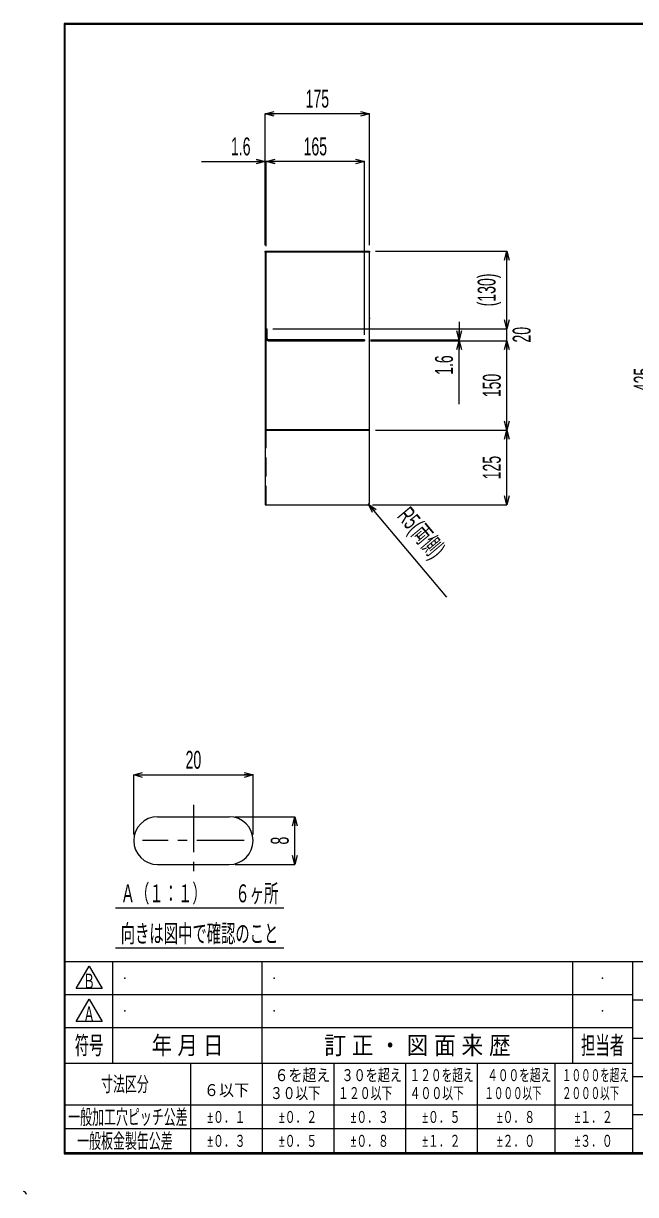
# Model space of a CAD drawing. Header units: millimetres. Extents: x -1485 to 1485, y -1050 to 1050.
# Drawn here: x -1485 to -460, y -1050 to 912 of the extents above; entities that cross this region are included whole.
import ezdxf
from ezdxf.enums import TextEntityAlignment as Align

# ---------------------------------------------------------------- set-up
doc = ezdxf.new("R2010")
doc.units = ezdxf.units.MM
doc.header["$LTSCALE"] = 2.5
doc.header["$PDSIZE"] = 1
doc.linetypes.add('CENTER', pattern=[50.8, 31.75, -6.35, 6.35, -6.35])
doc.linetypes.add('DASHED', pattern=[19.05, 12.7, -6.35])
for name, color, linetype in [('Layer0001', 7, 'Continuous'), ('Layer0012', 7, 'Continuous'), ('Layer0013', 7, 'Continuous'), ('Layer0014', 7, 'Continuous')]:
    doc.layers.add(name, color=color, linetype=linetype)
doc.styles.add('dcStyle0', font='ＭＳ Ｐゴシック', dxfattribs={"width": 0.6})
doc.dimstyles.new('dc_Radial01', dxfattribs={"dimtxt": 30, "dimasz": 15.00113, "dimexe": 0, "dimexo": 10, "dimgap": 10, "dimtad": 3, "dimdec": 1, "dimdsep": 46, "dimtxsty": 'dcStyle0', "dimblk1": 'OPEN30', "dimblk2": 'OPEN30', "dimsah": 1, "dimcen": 0.09, "dimclrd": 4, "dimclre": 4, "dimclrt": 4, "dimadec": 0, "dimazin": 2, "dimtfac": 1, "dimtdec": 4, "dimtofl": 0, "dimtmove": 0, "dimatfit": 3, "dimfxl": 1, "dimarcsym": 1})
doc.dimstyles.new('dc_Rotated', dxfattribs={"dimtxt": 30, "dimasz": 15.00113, "dimexe": 0, "dimexo": 10, "dimgap": 10, "dimtad": 3, "dimdec": 1, "dimdsep": 46, "dimtxsty": 'dcStyle0', "dimblk1": 'OPEN30', "dimblk2": 'OPEN30', "dimsah": 1, "dimcen": 0.09, "dimclrd": 4, "dimclre": 4, "dimclrt": 4, "dimadec": 0, "dimazin": 2, "dimtfac": 1, "dimtdec": 4, "dimtmove": 0, "dimatfit": 3, "dimfxl": 1, "dimarcsym": 1})

# ---------------------------------------------------------------- blocks, each defined once
blk = doc.blocks.new('DC_GROUP_AAD6-2748_4')
at = {"layer": 'Layer0014', "color": 2, "linetype": 'Continuous', "lineweight": 25}
for p, q in [((-1396.7, -760), (-1375, -722.5)), ((-1375, -722.5), (-1353.3, -760)), ((-1353.3, -760), (-1396.7, -760))]:
    blk.add_line(p, q, dxfattribs=at)
at = {"layer": 'Layer0014', "color": 2, "style": 'dcStyle0', "width": 0.769682}
blk.add_text('Ａ', height=25, dxfattribs=at).set_placement((-1385, -760), (-1365, -760), align=Align.FIT)
blk = doc.blocks.new('DC_GROUP_AAD6-2748_5')
at = {"layer": 'Layer0014', "color": 2, "linetype": 'Continuous', "lineweight": 25}
for p, q in [((-1396.7, -705), (-1375, -667.5)), ((-1375, -667.5), (-1353.3, -705)), ((-1353.3, -705), (-1396.7, -705))]:
    blk.add_line(p, q, dxfattribs=at)
at = {"layer": 'Layer0014', "color": 2, "style": 'dcStyle0', "width": 0.707699}
blk.add_text('Ｂ', height=25, dxfattribs=at).set_placement((-1385, -705), (-1365, -705), align=Align.FIT)
blk = doc.blocks.new('DC_GROUP_AAD6-2748_7')
at = {"layer": 'Layer0013', "color": 4, "linetype": 'Continuous', "lineweight": 25}
blk.add_line((-1331, -636.7), (-1049, -636.7), dxfattribs=at)
at = {"layer": 'Layer0013', "color": 4, "style": 'dcStyle0', "width": 0.586877}
blk.add_text('向きは図中で確認のこと', height=30, dxfattribs=at).set_placement((-1322, -627.7), (-1058, -627.7), align=Align.FIT)
blk = doc.blocks.new('DC_GROUP_AAD6-2748_8')
at = {"layer": 'Layer0013', "color": 4, "linetype": 'Continuous', "lineweight": 25}
blk.add_line((-1331, -569.5), (-1049, -569.5), dxfattribs=at)
at = {"layer": 'Layer0013', "color": 4, "style": 'dcStyle0', "width": 0.820741}
blk.add_text('Ａ（１：１）\u3000\u3000６ヶ所', height=30, dxfattribs=at).set_placement((-1322, -560.5), (-1058, -560.5), align=Align.FIT)
blk = doc.blocks.new('DC_GROUP_AAD6-2748_6')
at = {"color": 2, "linetype": 'CENTER', "lineweight": 25}
for p, q in [((-1200.3, -397.2), (-1200.3, -517.2)), ((-1200.3, -397.2), (-1200.3, -517.2)), ((-1115.3, -457.2), (-1285.3, -457.2))]:
    blk.add_line(p, q, dxfattribs=at)
at = {"color": 3, "linetype": 'Continuous', "lineweight": 25}
for p, q in [((-1260.3, -417.2), (-1140.3, -417.2)), ((-1260.3, -497.2), (-1140.3, -497.2))]:
    blk.add_line(p, q, dxfattribs=at)
for centre, start, end in [((-1260.3, -457.2), 90, 270), ((-1140.3, -457.2), 270, 90)]:
    blk.add_arc(centre, 40, start, end, dxfattribs=at)
blk = doc.blocks.new('DC_GROUP_AAD6-2748_9')
at = {"color": 3, "linetype": 'Continuous', "lineweight": 18}
for p, q in [((-1080.2, 530.1), (-905.2, 530.1)), ((-1080.2, 528.5), (-1080.2, 530.1)), ((-905.2, 530.1), (-905.2, 528.5)), ((-905.2, 528.5), (-1080.2, 528.5))]:
    blk.add_line(p, q, dxfattribs=at)
blk = doc.blocks.new('_Open30')
at = {"color": 0, "linetype": 'ByBlock', "lineweight": -2}
for p, q in [((-1, 0.267949), (0, 0)), ((0, 0), (-1, -0.267949)), ((0, 0), (-1, 0))]:
    blk.add_line(p, q, dxfattribs=at)
blk = doc.blocks.new('*D7')
at = {"layer": 'Layer0012', "color": 4, "linetype": 'Continuous', "lineweight": 13}
for p, q in [((-1300.3, -347.2), (-1100.3, -347.2)), ((-1300.3, -447.2), (-1300.3, -347.2)), ((-1100.3, -447.2), (-1100.3, -347.2))]:
    blk.add_line(p, q, dxfattribs=at)
at = {"layer": 'Layer0012', "color": 4, "xscale": 15.00115266964712, "yscale": 15.00081580252128}
for p, rotation in [((-1300.3, -347.2), 180), ((-1100.3, -347.2), 360)]:
    blk.add_blockref('_Open30', p, dxfattribs=dict(at, rotation=rotation))
at = {"layer": 'Layer0012', "color": 4, "insert": (-1200.3, -337.2), "char_height": 30, "attachment_point": 8, "style": 'dcStyle0'}
blk.add_mtext('\\T1.00;20', dxfattribs=at)
blk = doc.blocks.new('*D8')
at = {"layer": 'Layer0012', "color": 4, "linetype": 'Continuous', "lineweight": 13}
for p, q in [((-1130.3, -417.2), (-1030.3, -417.2)), ((-1030.3, -497.2), (-1030.3, -417.2)), ((-1130.3, -497.2), (-1030.3, -497.2))]:
    blk.add_line(p, q, dxfattribs=at)
at = {"layer": 'Layer0012', "color": 4, "xscale": 15.00115266964712, "yscale": 15.00081580252128}
for p, rotation in [((-1030.3, -417.2), 90), ((-1030.3, -497.2), 270)]:
    blk.add_blockref('_Open30', p, dxfattribs=dict(at, rotation=rotation))
at = {"layer": 'Layer0012', "color": 4, "insert": (-1040.3, -457.2), "char_height": 30, "attachment_point": 8, "rotation": 90, "style": 'dcStyle0'}
blk.add_mtext('\\T1.00;8', dxfattribs=at)
blk = doc.blocks.new('DC_IMAGEDIMGROUP_1')
at = {"layer": 'Layer0012', "color": 4, "linetype": 'Continuous', "lineweight": 13}
for p, q in [((-755.2, 411.7), (-755.2, 381.7)), ((-903.6, 381.7), (-755.2, 381.7)), ((-903.6, 380.1), (-755.2, 380.1)), ((-755.2, 380.1), (-755.2, 381.7)), ((-755.2, 273.6), (-755.2, 380.1))]:
    blk.add_line(p, q, dxfattribs=at)
at = {"layer": 'Layer0012', "color": 4, "xscale": 15.00115266964712, "yscale": 15.00081580252128}
for p, rotation in [((-755.2, 381.7), 270.0000146504486), ((-755.2, 380.1), 90.00001465044878)]:
    blk.add_blockref('_Open30', p, dxfattribs=dict(at, rotation=rotation))
at = {"layer": 'Layer0012', "color": 4, "insert": (-765.2, 355.6), "char_height": 30, "attachment_point": 9, "rotation": 90, "style": 'dcStyle0'}
blk.add_mtext('\\T1.00;1.6', dxfattribs=at)
blk = doc.blocks.new('*D17')
at = {"layer": 'Layer0012', "color": 4, "linetype": 'Continuous', "lineweight": 13}
for p, q in [((-913.6, 680.1), (-1078.6, 680.1)), ((-1078.6, 538.5), (-1078.6, 680.1)), ((-913.6, 390.1), (-913.6, 680.1))]:
    blk.add_line(p, q, dxfattribs=at)
at = {"layer": 'Layer0012', "color": 4, "xscale": 15.00115266964712, "yscale": 15.00081580252128}
for p, rotation in [((-1078.6, 680.1), 180.0000146504487), ((-913.6, 680.1), 1.4650448754e-05)]:
    blk.add_blockref('_Open30', p, dxfattribs=dict(at, rotation=rotation))
at = {"layer": 'Layer0012', "color": 4, "insert": (-996.1, 690.1), "char_height": 30, "attachment_point": 8, "rotation": 0, "style": 'dcStyle0'}
blk.add_mtext('\\T1.00;165', dxfattribs=at)
blk = doc.blocks.new('*D18')
at = {"layer": 'Layer0012', "color": 4, "linetype": 'Continuous', "lineweight": 13}
for p, q in [((-1186.6, 680.1), (-1080.2, 680.1)), ((-1078.6, 680.1), (-1080.2, 680.1)), ((-1080.2, 540.1), (-1080.2, 680.1)), ((-1078.6, 538.5), (-1078.6, 680.1))]:
    blk.add_line(p, q, dxfattribs=at)
at = {"layer": 'Layer0012', "color": 4, "xscale": 15.00115266964712, "yscale": 15.00081580252128, "rotation": 1.4650448754e-05}
blk.add_blockref('_Open30', (-1080.2, 680.1), dxfattribs=at)
at = {"layer": 'Layer0012', "color": 4, "insert": (-1104.6, 690.1), "char_height": 30, "attachment_point": 9, "rotation": 0, "style": 'dcStyle0'}
blk.add_mtext('\\T1.00;1.6', dxfattribs=at)
blk = doc.blocks.new('*D19')
at = {"layer": 'Layer0012', "color": 4, "linetype": 'Continuous', "lineweight": 13}
for p, q in [((-905.2, 760.1), (-1080.2, 760.1)), ((-1080.2, 540.1), (-1080.2, 760.1)), ((-905.2, 540.1), (-905.2, 760.1))]:
    blk.add_line(p, q, dxfattribs=at)
at = {"layer": 'Layer0012', "color": 4, "xscale": 15.00115266964712, "yscale": 15.00081580252128}
for p, rotation in [((-1080.2, 760.1), 180.0000146504487), ((-905.2, 760.1), 1.4650448754e-05)]:
    blk.add_blockref('_Open30', p, dxfattribs=dict(at, rotation=rotation))
at = {"layer": 'Layer0012', "color": 4, "insert": (-992.7, 770.1), "char_height": 30, "attachment_point": 8, "rotation": 0, "style": 'dcStyle0'}
blk.add_mtext('\\T1.00;175', dxfattribs=at)
blk = doc.blocks.new('*D26')
at = {"layer": 'Layer0012', "color": 4, "linetype": 'Continuous', "lineweight": 13}
blk.add_line((-776, -49.7), (-906.9, 106.2), dxfattribs=at)
at = {"layer": 'Layer0012', "color": 4, "xscale": 15.00115266964712, "yscale": 15.00081580252128, "rotation": 130.0212389039306}
blk.add_blockref('_Open30', (-906.9, 106.2), dxfattribs=at)
at = {"layer": 'Layer0012', "color": 4, "insert": (-867.4, 79.6), "char_height": 30, "attachment_point": 7, "rotation": 310.0212, "style": 'dcStyle0'}
blk.add_mtext('\\T1.00;R5(両側)', dxfattribs=at)
blk = doc.blocks.new('*D28')
at = {"layer": 'Layer0012', "color": 4, "linetype": 'Continuous', "lineweight": 13}
for p, q in [((-895.2, 230.1), (-675.2, 230.1)), ((-675.2, 105.1), (-675.2, 230.1)), ((-900.2, 105.1), (-675.2, 105.1))]:
    blk.add_line(p, q, dxfattribs=at)
at = {"layer": 'Layer0012', "color": 4, "xscale": 15.00115266964712, "yscale": 15.00081580252128}
for p, rotation in [((-675.2, 230.1), 90), ((-675.2, 105.1), 270)]:
    blk.add_blockref('_Open30', p, dxfattribs=dict(at, rotation=rotation))
at = {"layer": 'Layer0012', "color": 4, "insert": (-685.2, 167.6), "char_height": 30, "attachment_point": 8, "rotation": 90, "style": 'dcStyle0'}
blk.add_mtext('\\T1.00;125', dxfattribs=at)
blk = doc.blocks.new('*D29')
at = {"layer": 'Layer0012', "color": 4, "linetype": 'Continuous', "lineweight": 13}
for p, q in [((-903.6, 380.1), (-675.2, 380.1)), ((-675.2, 230.1), (-675.2, 380.1)), ((-895.2, 230.1), (-675.2, 230.1))]:
    blk.add_line(p, q, dxfattribs=at)
at = {"layer": 'Layer0012', "color": 4, "xscale": 15.00115266964712, "yscale": 15.00081580252128}
for p, rotation in [((-675.2, 380.1), 90), ((-675.2, 230.1), 270)]:
    blk.add_blockref('_Open30', p, dxfattribs=dict(at, rotation=rotation))
at = {"layer": 'Layer0012', "color": 4, "insert": (-685.2, 305.1), "char_height": 30, "attachment_point": 8, "rotation": 90, "style": 'dcStyle0'}
blk.add_mtext('\\T1.00;150', dxfattribs=at)
blk = doc.blocks.new('*D30')
at = {"layer": 'Layer0012', "color": 4, "linetype": 'Continuous', "lineweight": 13}
for p, q in [((-1067, 400.1), (-675.2, 400.1)), ((-675.2, 380.1), (-675.2, 400.1)), ((-903.6, 380.1), (-675.2, 380.1))]:
    blk.add_line(p, q, dxfattribs=at)
at = {"layer": 'Layer0012', "color": 4, "insert": (-635.2, 390.1), "char_height": 30, "attachment_point": 8, "rotation": 90, "style": 'dcStyle0'}
blk.add_mtext('\\T1.00;20', dxfattribs=at)
blk = doc.blocks.new('*D31')
at = {"layer": 'Layer0012', "color": 4, "linetype": 'Continuous', "lineweight": 13}
for p, q in [((-895.2, 530.1), (-675.2, 530.1)), ((-675.2, 400.1), (-675.2, 530.1)), ((-1067, 400.1), (-675.2, 400.1))]:
    blk.add_line(p, q, dxfattribs=at)
at = {"layer": 'Layer0012', "color": 4, "xscale": 15.00115266964712, "yscale": 15.00081580252128}
for p, rotation in [((-675.2, 530.1), 90), ((-675.2, 400.1), 270)]:
    blk.add_blockref('_Open30', p, dxfattribs=dict(at, rotation=rotation))
at = {"layer": 'Layer0012', "color": 4, "insert": (-685.2, 465.1), "char_height": 30, "attachment_point": 8, "rotation": 90, "style": 'dcStyle0'}
blk.add_mtext('\\T1.00;(130)', dxfattribs=at)
blk = doc.blocks.new('*D39')
at = {"layer": 'Layer0012', "color": 4, "linetype": 'Continuous', "lineweight": 13}
for p, q in [((-422.4, 105.1), (-422.4, 530.1)), ((-202.4, 530.1), (-422.4, 530.1)), ((159.6, 105.1), (-422.4, 105.1))]:
    blk.add_line(p, q, dxfattribs=at)
at = {"layer": 'Layer0012', "color": 4, "xscale": 15.00115266964712, "yscale": 15.00081580252128}
for p, rotation in [((-422.4, 530.1), 90), ((-422.4, 105.1), 270)]:
    blk.add_blockref('_Open30', p, dxfattribs=dict(at, rotation=rotation))
at = {"layer": 'Layer0012', "color": 4, "insert": (-432.4, 315.1), "char_height": 30, "attachment_point": 8, "rotation": 90, "style": 'dcStyle0'}
blk.add_mtext('\\T1.00;425', dxfattribs=at)

msp = doc.modelspace()

# ---------------------------------------------------------------- linework, layer by layer
at = {"color": 3, "linetype": 'Continuous', "lineweight": 18}
for p, q in [((-905.16, 528.46), (-1080.16, 528.46)), ((-1080.16, 528.46), (-1080.16, 416.87)), ((-905.16, 110.06), (-905.16, 231.66))]:
    msp.add_line(p, q, dxfattribs=at)
at = {"color": 5, "linetype": 'Continuous', "lineweight": 13}
msp.add_line((-905.16, 231.66), (-905.16, 528.46), dxfattribs=at)
at = {"color": 3, "linetype": 'Continuous', "lineweight": 18}
msp.add_arc((-910.16, 110.06), 5, 270.00001, 0.00001, dxfattribs=at)
at = {"layer": 'Layer0001', "color": 3, "linetype": 'Continuous', "lineweight": 18}
for p, q in [((-1078.56, 231.66), (-1078.56, 528.46)), ((-1080.16, 416.87), (-1080.16, 105.06)), ((-905.16, 418.47), (-905.16, 416.87)), ((-1078.56, 400.06), (-1078.56, 383.66)), ((-1078.56, 400.06), (-1076.96, 400.06)), ((-1076.96, 383.66), (-1076.96, 400.06)), ((-913.56, 381.66), (-1074.96, 381.66)), ((-1074.96, 380.06), (-913.56, 380.06)), ((-913.56, 381.66), (-913.56, 380.06)), ((-1080.16, 231.66), (-905.16, 231.66)), ((-1080.16, 230.06), (-905.16, 230.06)), ((-1080.16, 105.06), (-910.16, 105.06))]:
    msp.add_line(p, q, dxfattribs=at)
at = {"layer": 'Layer0001', "color": 3, "linetype": 'DASHED', "lineweight": 18}
msp.add_line((-1078.56, 105.06), (-1078.56, 231.66), dxfattribs=at)
at = {"layer": 'Layer0001', "color": 3, "linetype": 'Continuous', "lineweight": 18}
for radius in [3.6, 2]:
    msp.add_arc((-1074.96, 383.66), radius, 180.00001, 270.00001, dxfattribs=at)
at = {"layer": 'Layer0014', "color": 3, "linetype": 'Continuous', "lineweight": 25}
for p, q in [((1416.5, 911.5), (-1416.5, 911.5)), ((-1416.5, 911.5), (-1416.5, -981.5)), ((-1415, -980), (-1415, 910)), ((-1415, 910), (1415, 910)), ((1415, -660), (-1415, -660)), ((-1335, -830), (-1335, -660)), ((-1085, -830), (-1085, -660)), ((-565, -830), (-565, -660)), ((-465, -660), (-465, -980)), ((-1415, -715), (-465, -715)), ((-465, -724), (15, -724)), ((-1415, -770), (-465, -770)), ((-465, -788), (15, -788)), ((-1415, -830), (-465, -830)), ((-1205, -830), (-1205, -980)), ((-465, -852), (15, -852)), ((-465, -900), (-1415, -900)), ((-465, -916), (15, -916)), ((-465, -940), (-1415, -940)), ((1415, -980), (-1415, -980)), ((-1416.5, -981.5), (1416.5, -981.5))]:
    msp.add_line(p, q, dxfattribs=at)
at = {"layer": 'Layer0014', "color": 4, "linetype": 'Continuous', "lineweight": 25}
for p, q in [((-1085, -830), (-1085, -980)), ((-965, -830), (-965, -980)), ((-845, -830), (-845, -980)), ((-725, -830), (-725, -980)), ((-595, -830), (-595, -980))]:
    msp.add_line(p, q, dxfattribs=at)
at = {"layer": 'Layer0014', "color": 5, "linetype": 'Continuous', "lineweight": 25}
msp.add_arc((-1485, -1050), 5, 0, 90, dxfattribs=at)
at = {"layer": 'Layer0014', "color": 5, "linetype": 'Continuous'}
for p in [(-1315, -687.5), (-1065, -687.5), (-515, -687.5), (-1315, -742.5), (-1065, -742.5), (-515, -742.5)]:
    msp.add_point(p, dxfattribs=at)

# ---------------------------------------------------------------- block references
at = {"linetype": 'Continuous'}
for name in ['DC_GROUP_AAD6-2748_9', 'DC_GROUP_AAD6-2748_6']:
    msp.add_blockref(name, (0, 0), dxfattribs=at)
at = {"layer": 'Layer0012', "linetype": 'Continuous'}
msp.add_blockref('DC_IMAGEDIMGROUP_1', (0, 0), dxfattribs=at)
at = {"layer": 'Layer0013', "linetype": 'Continuous'}
for name in ['DC_GROUP_AAD6-2748_8', 'DC_GROUP_AAD6-2748_7']:
    msp.add_blockref(name, (0, 0), dxfattribs=at)
at = {"layer": 'Layer0014', "linetype": 'Continuous'}
for name in ['DC_GROUP_AAD6-2748_5', 'DC_GROUP_AAD6-2748_4']:
    msp.add_blockref(name, (0, 0), dxfattribs=at)

# ---------------------------------------------------------------- texts
at = {"layer": 'Layer0014', "color": 2, "style": 'dcStyle0'}
for s, height, width, p, p2 in [('符号', 30, 0.55, (-1399, -815), (-1351, -815)), ('年 月 日', 30, 0.761909, (-1270, -815), (-1150, -815)), ('訂 正 ・ 図 面 来 歴', 30, 0.858543, (-981, -815), (-669, -815)), ('担当者', 30, 0.55, (-551, -815), (-479, -815)), ('   ６を超え', 20, 0.883925, (-1083, -860), (-971, -860)), ('  ３０を超え', 20, 0.813175, (-963, -860), (-851, -860)), (' １２０を超え', 20, 0.752912, (-843, -860), (-731, -860)), (' ４００を超え', 20, 0.752912, (-713, -860), (-601, -860)), ('１０００を超え', 20, 0.700964, (-583, -860), (-471, -860)), ('寸法区分', 25, 0.55, (-1355, -877.5), (-1275, -877.5)), ('   ６以下', 20, 0.917262, (-1203, -885), (-1107, -885)), ('  ３０以下', 20, 0.829851, (-1083, -890), (-987, -890)), (' １２０以下', 20, 0.75765, (-963, -890), (-867, -890)), (' ４００以下', 20, 0.75765, (-843, -890), (-747, -890)), ('１０００以下', 20, 0.697008, (-713, -890), (-617, -890)), ('２０００以下', 20, 0.697008, (-583, -890), (-487, -890)), ('一般加工穴ピッチ公差', 25, 0.578487, (-1410, -932.5), (-1210, -932.5)), ('±０．１', 20, 0.725681, (-1177, -930), (-1113, -930)), ('±０．２', 20, 0.725681, (-1057, -930), (-993, -930)), ('±０．３', 20, 0.725681, (-937, -930), (-873, -930)), ('±０．５', 20, 0.725681, (-817, -930), (-753, -930)), ('±０．８', 20, 0.725681, (-692, -930), (-628, -930)), ('±１．２', 20, 0.725681, (-562, -930), (-498, -930)), ('一般板金製缶公差', 25, 0.55, (-1395, -972.5), (-1235, -972.5)), ('±０．３', 20, 0.725681, (-1177, -970), (-1113, -970)), ('±０．５', 20, 0.725681, (-1057, -970), (-993, -970)), ('±０．８', 20, 0.725681, (-937, -970), (-873, -970)), ('±１．２', 20, 0.725681, (-817, -970), (-753, -970)), ('±２．０', 20, 0.725681, (-692, -970), (-628, -970)), ('±３．０', 20, 0.725681, (-562, -970), (-498, -970))]:
    msp.add_text(s, height=height, dxfattribs=dict(at, width=width)).set_placement(p, p2, align=Align.FIT)

# ---------------------------------------------------------------- dimensions: what is measured, and where the dimension line sits
at = {"layer": 'Layer0012', "linetype": 'Continuous', "lineweight": 13}
for base, p1, p2, angle, override, picture, middle in [((-1080.16, 760.06), (-905.16, 530.06), (-1080.16, 530.06), 0.00001, {"dimtxt": 30, "dimasz": 15.00113, "dimexe": 0, "dimexo": 10, "dimgap": 10, "dimtad": 3, "dimtih": 0, "dimtoh": 0, "dimdec": 1, "dimlfac": 1, "dimzin": 8, "dimtxsty": 'dcStyle0', "dimblk1": 'Open30', "dimblk2": 'Open30', "dimsah": 1, "dimclrd": 4, "dimclre": 4, "dimclrt": 4, "dimazin": 2, "dimtofl": 1, "dimtolj": 0, "dimtzin": 8, "dimarcsym": 1}, '*D19', (-992.66, 760.06)), ((-1080.16, 680.06), (-1078.56, 528.46), (-1080.16, 530.06), 0.00001, {"dimtxt": 30, "dimasz": 15.00113, "dimexe": 0, "dimexo": 10, "dimgap": 9.999994, "dimtad": 3, "dimtih": 0, "dimtoh": 0, "dimdec": 1, "dimlfac": 1, "dimzin": 8, "dimtxsty": 'dcStyle0', "dimblk1": 'Open30', "dimblk2": 'Open30', "dimsah": 1, "dimclrd": 4, "dimclre": 4, "dimclrt": 4, "dimazin": 2, "dimtofl": 1, "dimtolj": 0, "dimtzin": 8, "dimarcsym": 1}, '*D18', (-1140.65, 680.06)), ((-1078.56, 680.06), (-913.56, 380.06), (-1078.56, 528.46), 0.00001, {"dimtxt": 30, "dimasz": 15.00113, "dimexe": 0, "dimexo": 10, "dimgap": 10, "dimtad": 3, "dimtih": 0, "dimtoh": 0, "dimdec": 1, "dimlfac": 1, "dimzin": 8, "dimtxsty": 'dcStyle0', "dimblk1": 'Open30', "dimblk2": 'Open30', "dimsah": 1, "dimclrd": 4, "dimclre": 4, "dimclrt": 4, "dimazin": 2, "dimtofl": 1, "dimtolj": 0, "dimtzin": 8, "dimarcsym": 1}, '*D17', (-996.06, 680.06)), ((-422.35, 530.06), (169.65, 105.07), (-192.35, 530.06), 90, {"dimtxt": 30, "dimasz": 15.00113, "dimexe": 0, "dimexo": 10, "dimgap": 10, "dimtad": 3, "dimtih": 0, "dimtoh": 0, "dimdec": 1, "dimlfac": 1, "dimzin": 8, "dimtxsty": 'dcStyle0', "dimblk1": 'Open30', "dimblk2": 'Open30', "dimsah": 1, "dimclrd": 4, "dimclre": 4, "dimclrt": 4, "dimazin": 2, "dimtofl": 1, "dimtolj": 0, "dimtzin": 8, "dimarcsym": 1}, '*D39', (-422.35, 315.07)), ((-675.16, 400.06), (-913.56, 380.06), (-1076.96, 400.06), 90, {"dimtxt": 30, "dimasz": 15.00113, "dimexe": 0, "dimexo": 10, "dimgap": 40, "dimtad": 3, "dimtih": 0, "dimtoh": 0, "dimdec": 1, "dimlfac": 1, "dimzin": 8, "dimtxsty": 'dcStyle0', "dimblk1": 'Open30', "dimblk2": 'Open30', "dimsah": 1, "dimclrd": 4, "dimclre": 4, "dimclrt": 4, "dimazin": 2, "dimtofl": 1, "dimtolj": 0, "dimtzin": 8, "dimarcsym": 1}, '*D30', (-675.16, 390.06)), ((-675.16, 380.06), (-905.16, 230.06), (-913.56, 380.06), 90, {"dimtxt": 30, "dimasz": 15.00113, "dimexe": 0, "dimexo": 10, "dimgap": 10, "dimtad": 3, "dimtih": 0, "dimtoh": 0, "dimdec": 1, "dimlfac": 1, "dimzin": 8, "dimtxsty": 'dcStyle0', "dimblk1": 'Open30', "dimblk2": 'Open30', "dimsah": 1, "dimclrd": 4, "dimclre": 4, "dimclrt": 4, "dimazin": 2, "dimtofl": 1, "dimtolj": 0, "dimtzin": 8, "dimarcsym": 1}, '*D29', (-675.16, 305.06)), ((-675.16, 230.06), (-910.16, 105.06), (-905.16, 230.06), 90, {"dimtxt": 30, "dimasz": 15.00113, "dimexe": 0, "dimexo": 10, "dimgap": 10, "dimtad": 3, "dimtih": 0, "dimtoh": 0, "dimdec": 1, "dimlfac": 1, "dimzin": 8, "dimtxsty": 'dcStyle0', "dimblk1": 'Open30', "dimblk2": 'Open30', "dimsah": 1, "dimclrd": 4, "dimclre": 4, "dimclrt": 4, "dimazin": 2, "dimtofl": 1, "dimtolj": 0, "dimtzin": 8, "dimarcsym": 1}, '*D28', (-675.16, 167.56)), ((-1030.25, -417.2), (-1140.25, -497.2), (-1140.25, -417.2), 90, {"dimtxt": 30, "dimasz": 15.00113, "dimexe": 0, "dimexo": 10, "dimgap": 10, "dimtad": 3, "dimtih": 0, "dimtoh": 0, "dimdec": 1, "dimlfac": 0.1, "dimzin": 8, "dimtxsty": 'dcStyle0', "dimblk1": 'Open30', "dimblk2": 'Open30', "dimsah": 1, "dimclrd": 4, "dimclre": 4, "dimclrt": 4, "dimazin": 2, "dimtofl": 1, "dimtolj": 0, "dimtzin": 8, "dimarcsym": 1}, '*D8', (-1030.25, -457.2))]:
    dim = msp.add_linear_dim(base=base, p1=p1, p2=p2, angle=angle, dimstyle='dc_Rotated', override=override, dxfattribs=at)
    dim.commit()
    dim.dimension.update_dxf_attribs({"geometry": picture, "text_midpoint": middle, "dimtype": 160})
dim = msp.add_linear_dim(base=(-675.16, 530.06), p1=(-1076.96, 400.06), p2=(-905.16, 530.06), angle=90, text='(<>)', dimstyle='dc_Rotated', override={"dimtxt": 30, "dimasz": 15.00113, "dimexe": 0, "dimexo": 10, "dimgap": 10, "dimtad": 3, "dimtih": 0, "dimtoh": 0, "dimdec": 1, "dimlfac": 1, "dimzin": 8, "dimtxsty": 'dcStyle0', "dimblk1": 'Open30', "dimblk2": 'Open30', "dimsah": 1, "dimclrd": 4, "dimclre": 4, "dimclrt": 4, "dimazin": 2, "dimtofl": 1, "dimtolj": 0, "dimtzin": 8, "dimarcsym": 1}, dxfattribs=at)
dim.commit()
dim.dimension.update_dxf_attribs({"geometry": '*D31', "text_midpoint": (-675.16, 465.06), "dimtype": 160})
dim = msp.add_radius_dim(center=(-910.16, 110.06), mpoint=(-906.94, 106.24), text='R5(両側)', dimstyle='dc_Radial01', override={"dimtxt": 30, "dimasz": 15.00113, "dimexe": 0, "dimexo": 10, "dimgap": 13.215358, "dimtad": 3, "dimtih": 0, "dimtoh": 0, "dimdec": 1, "dimlfac": 1, "dimzin": 8, "dimtxsty": 'dcStyle0', "dimblk1": 'Open30', "dimblk2": 'Open30', "dimsah": 1, "dimclrd": 4, "dimclre": 4, "dimclrt": 4, "dimazin": 2, "dimtolj": 0, "dimtzin": 8, "dimarcsym": 1}, dxfattribs=at)
dim.commit()
dim.dimension.update_dxf_attribs({"geometry": '*D26', "text_midpoint": (-831.17, 16.01), "dimtype": 164})
dim = msp.add_linear_dim(base=(-1100.25, -347.2), p1=(-1300.25, -457.2), p2=(-1100.25, -457.2), dimstyle='dc_Rotated', override={"dimtxt": 30, "dimasz": 15.00113, "dimexe": 0, "dimexo": 10, "dimgap": 10, "dimtad": 3, "dimtih": 0, "dimtoh": 0, "dimdec": 1, "dimlfac": 0.1, "dimzin": 8, "dimtxsty": 'dcStyle0', "dimblk1": 'Open30', "dimblk2": 'Open30', "dimsah": 1, "dimclrd": 4, "dimclre": 4, "dimclrt": 4, "dimazin": 2, "dimtofl": 1, "dimtolj": 0, "dimtzin": 8, "dimarcsym": 1}, dxfattribs=at)
dim.commit()
dim.dimension.update_dxf_attribs({"geometry": '*D7', "text_midpoint": (-1200.25, -347.2), "dimtype": 160})

doc.saveas('drawing.dxf')
